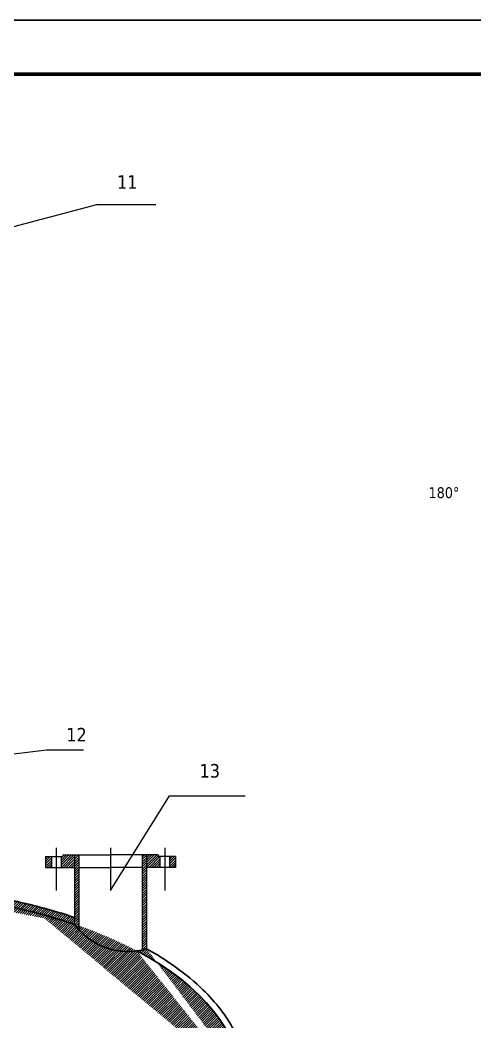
# Model space of a CAD drawing. Header units: millimetres. Extents: x 0 to 594, y 0 to 420.
# Drawn here: x 164.3 to 248.2, y 235.2 to 420 of the extents above; entities that cross this region are included whole.
import ezdxf

# ---------------------------------------------------------------- set-up
doc = ezdxf.new("R2010")
doc.units = ezdxf.units.MM
doc.linetypes.add('ACAD_ISO04W100', pattern=[30, 24, -3, 0, -3])
for name, color, linetype, lineweight in [('中心线', 1, 'ACAD_ISO04W100', 25), ('图幅线', 7, 'Continuous', 30), ('图框线', 3, 'Continuous', 70), ('填充', 6, 'Continuous', 25), ('粗实线', 7, 'Continuous', 30)]:
    doc.layers.add(name, color=color, linetype=linetype, lineweight=lineweight)
doc.layers.add('细实线', color=7, linetype='Continuous')
doc.styles.get("Standard").update_dxf_attribs({"font": 'TAHOMA.TTF', "height": 2})
doc.dimstyles.new('工程', dxfattribs={"dimscale": 5, "dimtxt": 0.5, "dimasz": 0.5, "dimexe": 0.2, "dimexo": 0, "dimtad": 1, "dimlfac": 10, "dimdsep": 46, "dimtxsty": 'Standard', "dimcen": -0.4, "dimadec": 0, "dimazin": 0, "dimtm": 1e-09, "dimtfac": 1, "dimtmove": 0, "dimatfit": 3, "dimfxl": 0, "dimarcsym": 0})
pattern_1 = [(45, (11.33607161333663, 136.7711319741938), (-0.2245064030267288, 0.2245064030267289), [])]

msp = doc.modelspace()

# ---------------------------------------------------------------- hatches: boundary and pattern name
at = {"layer": '填充'}
h = msp.add_hatch(dxfattribs=at)
h.set_pattern_fill('ANSI31', color=256, scale=0.1, style=0)
h.set_pattern_definition(pattern_1)
h.paths.add_polyline_path([(170.110462740428, 265.7143848875266), (169.0104627404281, 265.7143848875266), (169.0104627404281, 263.7143848875266), (170.110462740428, 263.7143848875266)])
h.paths.add_polyline_path([(174.3604627404275, 266.0143848875266), (172.2104627404279, 266.0143848875266), (172.2104627404279, 265.7143848875266), (171.9104627404277, 265.7143848875266), (171.9104627404277, 263.7143848875266), (174.360462740428, 263.7143848875266)])
h.paths.add_polyline_path([(175.1604627404277, 266.0143848875266), (174.360462740428, 266.0143848875266), (174.360462740428, 253.2302240545146, 0.02619667658082029), (175.1604627404277, 252.2404579120089)])
h.paths.add_polyline_path([(187.6604627404277, 266.0143848875266), (186.860462740428, 266.0143848875266), (186.860462740428, 248.5060583956356, 0.01700992958703317), (187.6604627404277, 248.7143848875266)])
h.paths.add_polyline_path([(190.110462740428, 265.7143848875266), (189.8104627404278, 265.7143848875266), (189.8104627404278, 266.0143848875266), (187.6604627404277, 266.0143848875266), (187.6604627404277, 263.7143848875266), (190.110462740428, 263.7143848875266)])
h.paths.add_polyline_path([(193.0104627404276, 265.7143848875266), (191.9104627404277, 265.7143848875266), (191.9104627404277, 263.7143848875266), (193.0104627404281, 263.7143848875266)])
edge = h.paths.add_edge_path()
edge.add_spline(control_points=[(174.360462740428, 254.4969329047947), (172.3037672003944, 255.1874168881006), (170.1765621467785, 255.8233999688023), (164.8809064406128, 257.2238190186256), (161.6518761427956, 257.9292023306907), (158.1009071909003, 258.5521247074721), (157.8635594239282, 258.5930509532584), (157.6257908770304, 258.6333415830127)], knot_values=[4.121062177967048, 4.121062177967048, 4.121062177967048, 4.121062177967048, 4.225894609851325, 4.225894609851325, 4.374960308775194, 4.374960308775194, 4.385616642548015, 4.385616642548015, 4.385616642548015, 4.385616642548015], degree=3, periodic=0)
edge.add_line((157.6257908770304, 258.6333415830127), (157.6257908770304, 258.2937517980715))
edge.add_line((157.6257908770304, 258.2937517980718), (156.3757908770304, 258.2937517980718))
edge.add_line((156.3757908770304, 258.2937517980718), (156.3757908770304, 258.7937517980718))
edge.add_arc((156.1757908770301, 258.7937517980718), 0.2, 359.999999999987, 373.2325380265659)
edge.add_spline(control_points=[(156.3704806903134, 258.8395325429769), (156.0963861168139, 258.8831382686492), (155.8217700621854, 258.9259054444065), (155.546652774865, 258.9678314676969)], knot_values=[4.404313214360596, 4.404313214360596, 4.404313214360596, 4.404313214360596, 4.416523911864085, 4.416523911864085, 4.416523911864085, 4.416523911864085], degree=3, periodic=0)
edge.add_line((156.1951577870528, 258.8671302678117), (156.0527360890592, 257.6749421978134))
edge.add_ellipse((134.9561487516299, 224.3022962032487), major_axis=(-70.00000000000001, 3.410605131648481e-13), ratio=0.4999999999999973, start_angle=235.7421084647179, end_angle=252.4595028846503, ccw=False)
edge.add_line((174.360462740428, 253.2302240545146), (174.360462740428, 254.4969329047947))
h = msp.add_hatch(dxfattribs=at)
h.set_pattern_fill('ANSI31', color=256, scale=0.1, style=0)
h.set_pattern_definition(pattern_1)
edge = h.paths.add_edge_path()
edge.add_spline(control_points=[(206.1560766439989, 224.302296203248), (206.1560745209518, 224.9912491967193), (206.1180484699344, 225.6802023282537), (205.8931294278569, 227.7130903488492), (205.5986237223211, 229.0521920055971), (204.7267521292125, 231.6953628352539), (204.1495246285286, 232.9994215691854), (202.7254698376547, 235.5557342186012), (201.8787044053138, 236.8080630104755), (199.9301606094933, 239.2484199328896), (198.8283778303308, 240.4365085242955), (195.9234569884093, 243.1724980410986), (194.0124489313953, 244.6867936125873), (190.5632854154138, 247.0171412118543), (189.1495400536911, 247.8839191750737), (187.6604627404277, 248.7143848875266)], knot_values=[3.141592664240817, 3.141592664240817, 3.141592664240817, 3.141592664240817, 3.196856401383034, 3.196856401383034, 3.305050254576237, 3.305050254576237, 3.413244107769441, 3.413244107769441, 3.521437960962645, 3.521437960962645, 3.629631814155848, 3.629631814155848, 3.778697513079718, 3.778697513079718, 3.872498921306441, 3.872498921306441, 3.872498921306441, 3.872498921306441], degree=3, periodic=0)
edge.add_arc((184.1995121627606, 260.364657862852), 12.1534784856293, 277.8678322654701, 286.5451230521237, ccw=False)
edge.add_ellipse((134.9561487516299, 224.3022962032487), major_axis=(-70.00000000000001, 3.410605131648481e-13), ratio=0.4999999999999973, start_angle=180, end_angle=223.344211304303, ccw=False)
edge.add_line((204.9561487516299, 224.302296203248), (206.1560766439985, 224.302296203248))
edge = h.paths.add_edge_path()
edge.add_spline(control_points=[(187.6604627404277, 248.7143848875266), (189.1495400536911, 247.8839191750737), (190.5632854154138, 247.0171412118543), (194.0124489313953, 244.6867936125873), (195.9234569884093, 243.1724980410986), (198.8283778303308, 240.4365085242955), (199.9301606094933, 239.2484199328896), (201.8787044053138, 236.8080630104755), (202.7254698376547, 235.5557342186012), (204.1495246285286, 232.9994215691854), (204.7267521292125, 231.6953628352539), (205.5986237223211, 229.0521920055971), (205.8931294278569, 227.7130903488492), (206.1180484699344, 225.6802023282537), (206.1560745209518, 224.9912491967193), (206.1560766439989, 224.302296203248)], knot_values=[3.141592664240817, 3.141592664240817, 3.141592664240817, 3.141592664240817, 3.235394072467541, 3.235394072467541, 3.38445977139141, 3.38445977139141, 3.492653624584614, 3.492653624584614, 3.600847477777817, 3.600847477777817, 3.709041330971021, 3.709041330971021, 3.817235184164224, 3.817235184164224, 3.872498921306441, 3.872498921306441, 3.872498921306441, 3.872498921306441], degree=3, periodic=0)
edge.add_line((206.1560766439989, 224.302296203248), (204.9561487516303, 224.302296203248))
edge.add_line((204.9561487516299, 224.302296203248), (204.9561487516299, 220.302296203248))
edge.add_line((204.9561487516299, 220.302296203248), (206.1561487516297, 220.302296203248))
edge.add_line((206.1561487516302, 220.302296203248), (206.1561487516302, 224.299037083772))

# ---------------------------------------------------------------- linework, layer by layer
for p, q in [((169.0104627404276, 265.7143848875266), (172.2104627404274, 265.7143848875266)), ((169.0104627404276, 265.7143848875266), (169.0104627404276, 263.7143848875266)), ((170.1104627404275, 265.7143848875266), (170.1104627404275, 263.7143848875266)), ((171.9104627404277, 265.7143848875266), (171.9104627404277, 263.7143848875266)), ((172.2104627404274, 266.0143848875266), (181.0104627404276, 266.0143848875266)), ((172.2104627404274, 266.0143848875266), (172.2104627404274, 265.7143848875266)), ((174.3604627404275, 266.0143848875266), (174.3604627404275, 253.2302240545146)), ((175.1604627404277, 266.0143848875266), (175.1604627404277, 252.2404579120089)), ((189.8104627404273, 266.0143848875266), (181.0104627404276, 266.0143848875266)), ((186.8604627404275, 266.0143848875266), (186.8604627404275, 248.5060583956356)), ((187.6604627404277, 266.0143848875266), (187.6604627404277, 248.7143848875266)), ((189.8104627404273, 266.0143848875266), (189.8104627404273, 265.7143848875266)), ((193.0104627404276, 265.7143848875266), (189.8104627404273, 265.7143848875266)), ((190.1104627404275, 265.7143848875266), (190.1104627404275, 263.7143848875266)), ((191.9104627404277, 265.7143848875266), (191.9104627404277, 263.7143848875266)), ((193.0104627404276, 265.7143848875266), (193.0104627404276, 263.7143848875266)), ((169.0104627404276, 263.7143848875266), (174.3604627404275, 263.7143848875266)), ((175.1604627404277, 263.7143848875266), (181.0104627404276, 263.7143848875266)), ((186.8604627404275, 263.7143848875266), (181.0104627404276, 263.7143848875266)), ((193.0104627404276, 263.7143848875266), (187.6604627404277, 263.7143848875266))]:
    msp.add_line(p, q)
at = {"layer": '中心线'}
for p, q in [((171.0104627404276, 267.350844560779), (171.0104627404276, 259.4361967315376)), ((181.0104627404276, 267.350844560779), (181.0104627404276, 259.4361967315376)), ((191.0104627404276, 267.350844560779), (191.0104627404276, 259.4361967315376))]:
    msp.add_line(p, q, dxfattribs=at)
at = {"layer": '图幅线'}
msp.add_lwpolyline([(-1.24753569252789e-06, 2.676100848475471e-06), (593.9999987524643, 2.676100848475471e-06), (593.9999987524643, 420.0000026761008), (-1.24753569252789e-06, 420.0000026761008)], close=True, dxfattribs=at)
at = {"layer": '图框线'}
msp.add_lwpolyline([(9.999998752464307, 10.00000267610085), (583.9999987524643, 10.00000267610085), (583.9999987524643, 410.0000026761008), (9.999998752464307, 410.0000026761008)], close=True, dxfattribs=at)
at = {"layer": '粗实线'}
msp.add_arc((184.1995121627602, 260.364657862852), 12.1534784856293, 215.9463980380667, 286.5451230521276, dxfattribs=at)
for start_param, end_param in [(4.114475978302922, 4.40624955328527), (4.114475978302922, 4.40624955328527), (3.141592653589793, 3.898091852530027)]:
    msp.add_ellipse((134.9561487516299, 224.3022962032487), major_axis=(-70.00000000000001, 3.410605131648481e-13), ratio=0.4999999999999973, start_param=start_param, end_param=end_param, dxfattribs=at)
for points, knots in [([(174.360462740428, 254.4969329047947), (172.3037672003944, 255.1874168881006), (170.1765621467785, 255.8233999688023), (164.8809064406128, 257.2238190186256), (161.6518761427956, 257.9292023306907), (157.3575933401144, 258.6825192101835), (156.36993231102, 258.8436224582208), (155.3757908770304, 258.9937517980716)], [4.121062177967048, 4.121062177967048, 4.121062177967048, 4.121062177967048, 4.225894609851325, 4.225894609851325, 4.374960308775194, 4.374960308775194, 4.419050784267501, 4.419050784267501, 4.419050784267501, 4.419050784267501]), ([(206.1560766439989, 224.302296203248), (206.1560745209518, 224.9912491967193), (206.1180484699344, 225.6802023282537), (205.8931294278569, 227.7130903488492), (205.5986237223211, 229.0521920055971), (204.7267521292125, 231.6953628352539), (204.1495246285286, 232.9994215691854), (202.7254698376547, 235.5557342186012), (201.8787044053138, 236.8080630104755), (199.9301606094933, 239.2484199328896), (198.8283778303308, 240.4365085242955), (195.9234569884093, 243.1724980410986), (194.0124489313953, 244.6867936125873), (190.5632854154138, 247.0171412118543), (189.1495400536911, 247.8839191750737), (187.6604627404277, 248.7143848875266)], [3.141592664240817, 3.141592664240817, 3.141592664240817, 3.141592664240817, 3.196856401383034, 3.196856401383034, 3.305050254576237, 3.305050254576237, 3.413244107769441, 3.413244107769441, 3.521437960962645, 3.521437960962645, 3.629631814155848, 3.629631814155848, 3.778697513079718, 3.778697513079718, 3.872498921306441, 3.872498921306441, 3.872498921306441, 3.872498921306441])]:
    msp.add_open_spline(points, degree=3, knots=knots, dxfattribs=at)
at = {"layer": '细实线'}
msp.add_lwpolyline([(181.0104627404276, 259.4361967315376), (191.8867822992893, 276.9123135629055), (205.8072883808977, 276.9123135629055)], dxfattribs=at)

# ---------------------------------------------------------------- texts
for s, p in [('11', (182.2158242064429, 388.8727779569268)), ('12', (172.8703446470604, 286.9450826360898)), ('13', (197.433355859825, 280.2842121495902))]:
    msp.add_text(s, height=2.5, dxfattribs=at).set_placement(p)
at = {"layer": '细实线', "lineweight": -3, "insert": (239.6379688323659, 333.8297418461621), "char_height": 2, "width": 10.88357559326596, "attachment_point": 1}
msp.add_mtext('180%%d', dxfattribs=at)

# ---------------------------------------------------------------- leaders
at = {"layer": '细实线'}
for points in [[(136.5225720183148, 374.8521595564677), (178.4642281371644, 385.9810559483486), (189.3565387854183, 385.9810559483486)], [(140.7229193499847, 281.9394022126515), (169.1996582405118, 285.3785791299223), (176.0318900952675, 285.3785791299223)]]:
    msp.add_leader(points, dimstyle='工程', override={"dimtxt": 0.5, "dimgap": 0.625, "dimtad": 0, "dimldrblk": 'None'}, dxfattribs=at)

doc.saveas('drawing.dxf')
